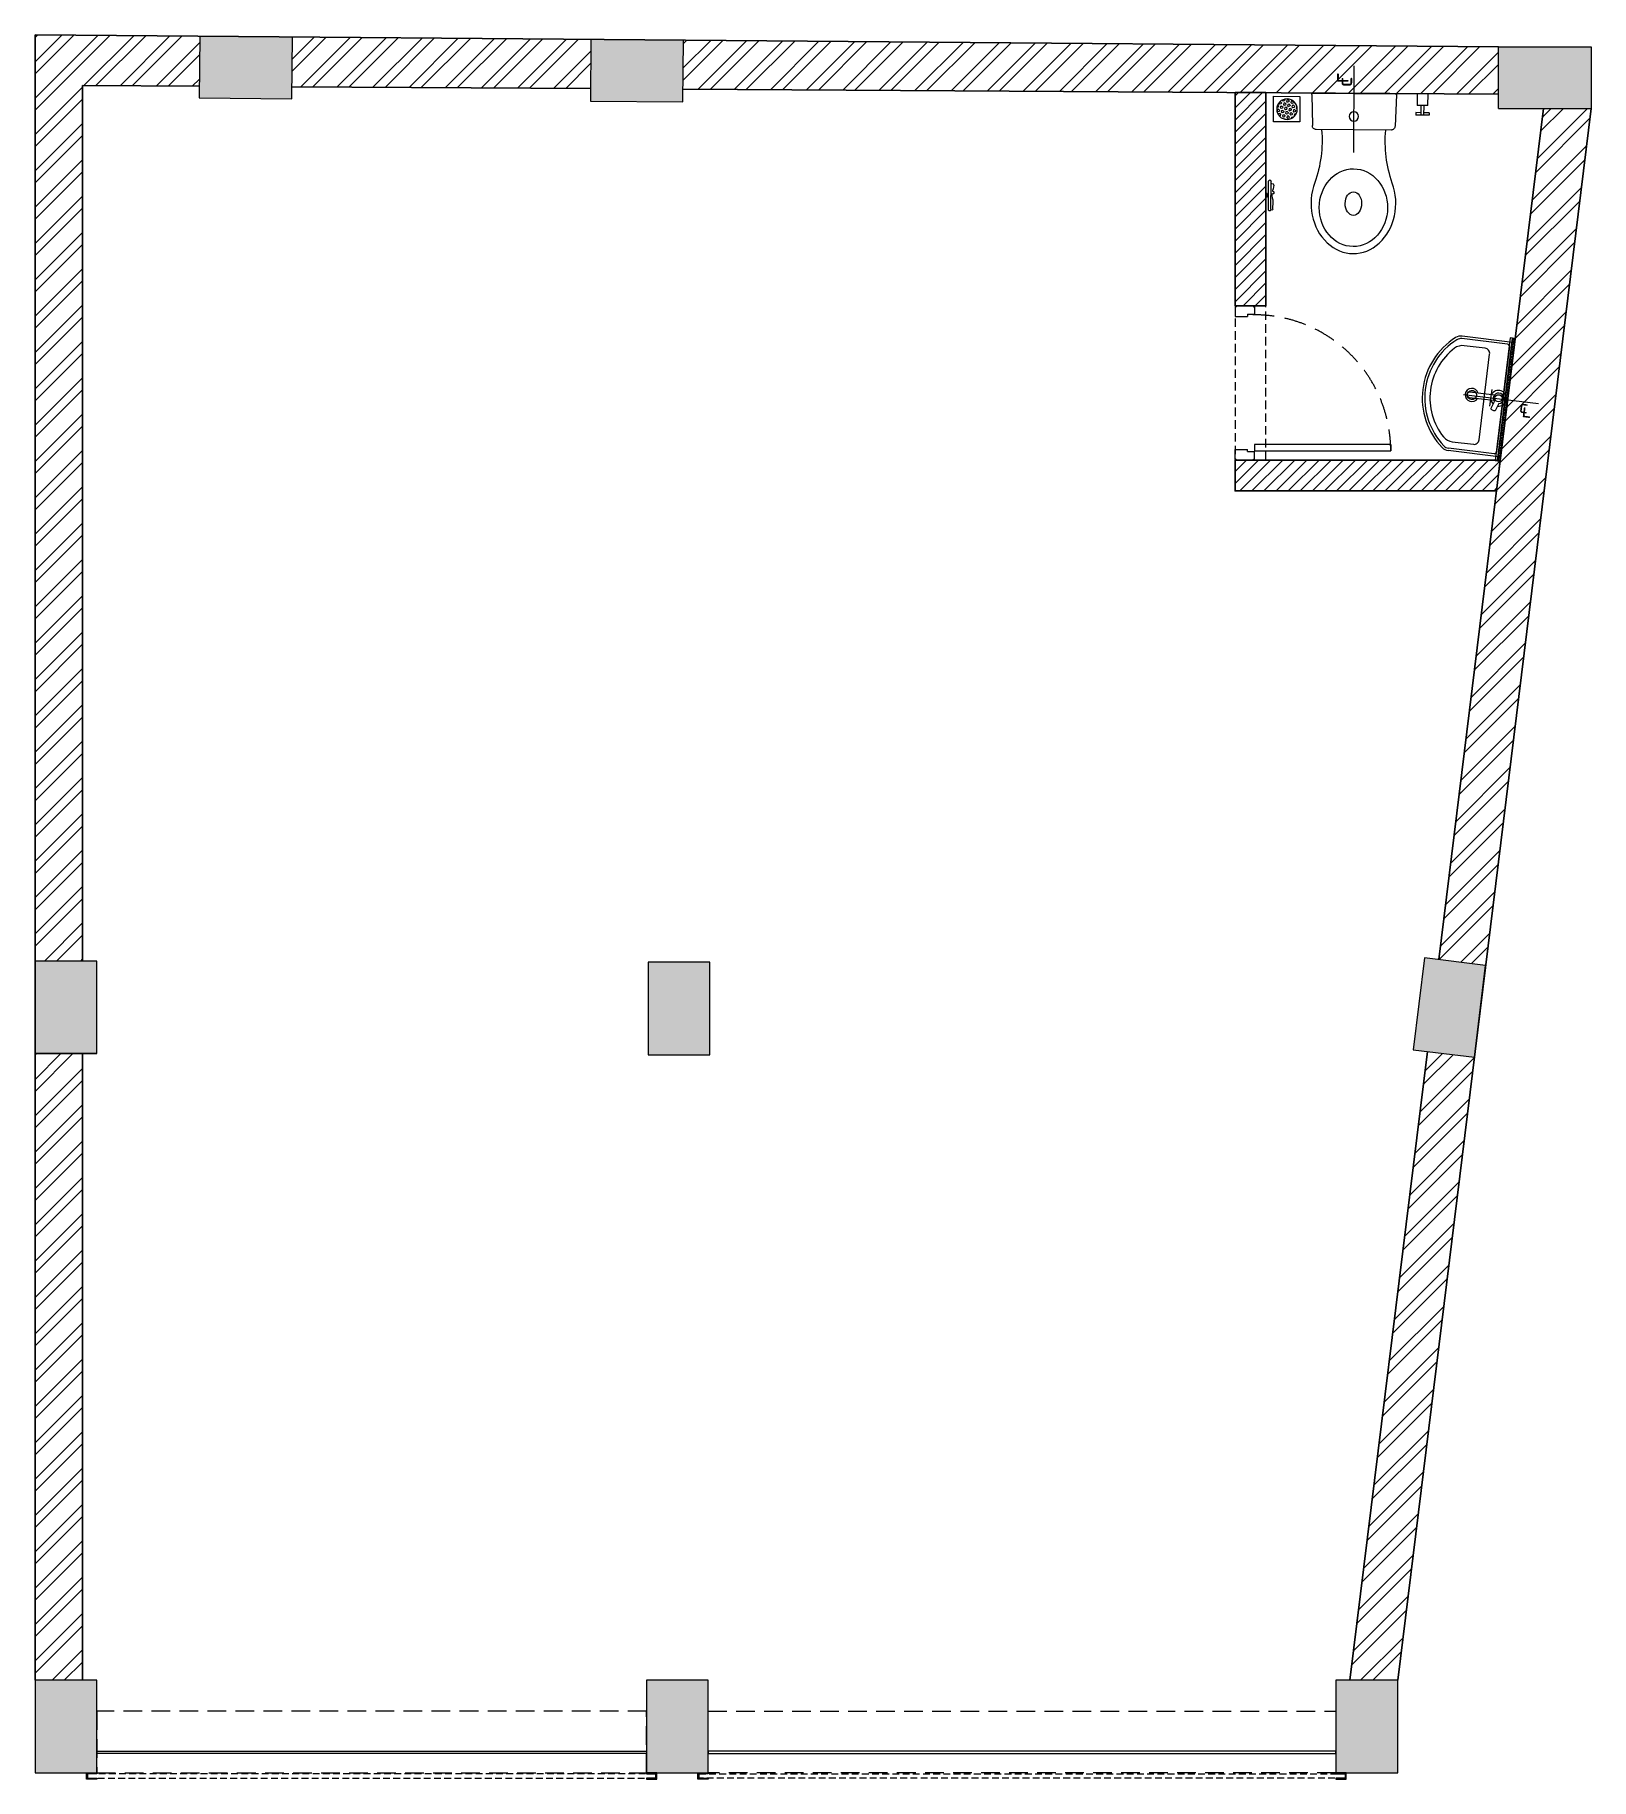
# Model space of a CAD drawing. Header units: feet. Extents: x -2979 to 4582, y -3969 to 4506.
import ezdxf

# ---------------------------------------------------------------- set-up
doc = ezdxf.new("R2010")
doc.units = ezdxf.units.FT
doc.header["$LTSCALE"] = 33
doc.header["$MEASUREMENT"] = 0
for name, pattern in [('a_p6_plan_L18$0$HIDDEN', [0.375, 0.25, -0.125]), ('CENTER', [2, 1.25, -0.25, 0.25, -0.25]), ('DOT2', [0.125, 0, -0.125]), ('HIDDEN', [9.525, 6.35, -3.175]), ('HIDDEN2', [4.7625, 3.175, -1.5875]), ('HIDDENX2', [0.75, 0.5, -0.25])]:
    doc.linetypes.add(name, pattern=pattern)
for name, color, linetype, lineweight in [('A-COL', 243, 'Continuous', 9), ('A-Glazing', 4, 'Continuous', 20), ('A-shutter', 8, 'Continuous', 18), ('beam', 90, 'Continuous', 9), ('centerline-toilets', 2, 'CENTER', 13), ('column hatch', 5, 'Continuous', 0), ('Door', 2, 'Continuous', 13), ('ele', 252, 'Continuous', 13), ('Fhitting', 152, 'Continuous', 30), ('LENS-CURTAIN', 5, 'a_p6_plan_L18$0$HIDDEN', 9), ('LENS-DOOR', 34, 'Continuous', 20), ('LN-HATCH', 251, 'Continuous', 0), ('Mirror', 150, 'Continuous', 20), ('Panelling', 65, 'Continuous', 18), ('PARTITION', 22, 'Continuous', 30), ('rolling shutter', 1, 'Continuous', 5), ('Toilet', 5, 'Continuous', 9)]:
    doc.layers.add(name, color=color, linetype=linetype, lineweight=lineweight)
doc.layers.add('A-WALL', color=1, linetype='Continuous')
doc.styles.get("Standard").update_dxf_attribs({"font": 'GILC____.TTF'})

# ---------------------------------------------------------------- blocks, each defined once
blk = doc.blocks.new('jALI')
at = {"layer": 'Toilet', "ltscale": 5}
h = blk.add_hatch(dxfattribs=at)
h.set_pattern_fill('HEX', color=256, scale=50, angle=135, double=1)
h.set_pattern_definition([(135, (-344825.863, 460708.187), (-7.65465545, -7.65465545), [6.25, -12.5]), (255, (-344825.863, 460708.187), (10.4564538, -2.80179835), [6.25, -12.5]), (195, (-344830.282, 460712.606), (2.80179835, -10.4564538), [6.25, -12.5])])
edge = h.paths.add_edge_path()
edge.add_arc((-393187.5, 163647.6), 50, -90, 270)
blk.add_lwpolyline([(-393249.5, 163581.9), (-393125.5, 163581.9), (-393125.5, 163709.4), (-393249.5, 163709.4)], close=True, dxfattribs=at)
blk.add_circle((-393187.5, 163647.6), 50, dxfattribs=at)
blk = doc.blocks.new('WC')
at = {"layer": 'centerline-toilets', "linetype": 'HIDDEN', "ltscale": 10}
blk.add_line((0, 286.3), (0, -134.7), dxfattribs=at)
at = {"layer": 'Toilet'}
for p, q in [((-412.8, 566.9), (-412.8, 428.9)), ((-400.8, 566.9), (-400.8, 428.9)), ((-418.8, 506.9), (-424.8, 506.9)), ((-424.8, 506.9), (-424.8, 488.9)), ((-418.8, 488.9), (-424.8, 488.9)), ((-418.8, 506.9), (-418.8, 488.9)), ((-418.8, 503.9), (-412.8, 503.9)), ((-418.8, 491.9), (-412.8, 491.9)), ((180.6, 176.8), (-182.6, 176.8)), ((-205.8, 5.9), (-201.7, 157.2)), ((205.8, 5.9), (199.8, 157.2)), ((-200.1, 0), (200.1, 0))]:
    blk.add_line(p, q, dxfattribs=at)
at = {"layer": 'Toilet', "ltscale": 100}
for p, q in [((366.1, 103), (300.3, 103)), ((300.3, 91.5), (300.3, 103)), ((326.3, 91.5), (300.3, 91.5)), ((326.3, 103), (326.3, 57.2)), ((340.1, 103), (340.1, 57.2)), ((366.1, 91.5), (340.1, 91.5)), ((366.1, 91.5), (366.1, 103)), ((307.2, 0), (307.2, 57.2)), ((359.2, 57.2), (307.2, 57.2)), ((359.2, 57.2), (359.2, 0)), ((359.2, 0), (307.2, 0))]:
    blk.add_line(p, q, dxfattribs=at)
at = {"layer": 'Toilet'}
blk.add_circle((-0.3, 111.6), 22.9, dxfattribs=at)
for centre, radius, start, end in [((-406.8, 566.9), 6, 0, 180), ((-406.8, 428.9), 6, 180, 0), ((-776.4, 231.1), 622.3, 354.997, 19.06186), ((776, 226.4), 623.4, 160.51959, 184.56168), ((-182.4, 157.5), 19.3, 90.35094, 180.89813), ((180.5, 157.5), 19.3, 359.10187, 89.64906), ((-200.1, 5.7), 5.72, 177.95459, 270), ((200.1, 5.7), 5.72, 270, 2.04541)]:
    blk.add_arc(centre, radius, start, end, dxfattribs=at)
at = {"layer": 'Toilet', "extrusion": (0, 0, -1)}
for centre, major_axis, ratio, start_param, end_param in [((0, 533.5), (0, -244.6), 0.842028, 7.436326, 11.41323), ((0, 535.1), (0, -57.2), 0.7, 1.570796326794896, 7.853981633974482)]:
    blk.add_ellipse(centre, major_axis=major_axis, ratio=ratio, start_param=start_param, end_param=end_param, dxfattribs=at)
blk.add_ellipse((0, 555), major_axis=(0, -188.8), ratio=0.878788, dxfattribs=at)
at = {"layer": 'Toilet'}
blk.add_open_spline([(-400.8, 441), (-397.1, 440.5), (-384.3, 439), (-389, 459.3), (-395.6, 479.8), (-385.6, 478), (-385.9, 491.3), (-402.7, 487.2), (-384.8, 532.1), (-395.5, 546.6), (-390.9, 570.2), (-397.2, 568.8), (-400.8, 568)], degree=3, knots=[0, 0, 0, 0, 9.744972, 33.823887, 47.583551, 49.497915, 60.560502, 63.822284, 93.508019, 135.756925, 141.904352, 150.301906, 150.301906, 150.301906, 150.301906], dxfattribs=at)
at = {"layer": 'Fhitting', "lineweight": 0, "ltscale": 0.5, "rotation": 270}
blk.add_blockref('jALI', (-163972.9, -393109.2), dxfattribs=at)
at = {"layer": 'centerline-toilets', "linetype": 'DOT2', "insert": (-35.9, -56.9), "char_height": 85.827, "width": 567.402, "attachment_point": 5, "rotation": 270}
blk.add_mtext('{\\fISOCPEUR|b0|i0|c0|p34;℄}', dxfattribs=at)
blk = doc.blocks.new('Wash Basin')
at = {"layer": 'PARTITION', "lineweight": 9}
h = blk.add_hatch(dxfattribs=at)
h.set_pattern_fill('ANSI38', color=256, scale=70, angle=990, style=0, double=1)
h.set_pattern_definition([(315, (-64.7135, -33.325), (6.18718, 6.18718), []), (45, (-64.7135, -33.325), (6.18718, 18.56155), [21.875, -13.125])])
h.paths.add_polyline_path([(300.1, -22), (-300.1, -22), (-300.1, -34), (300.1, -34)])
at = {"layer": 'centerline-toilets', "linetype": 'HIDDEN', "ltscale": 10}
blk.add_line((0, -238.1), (0, 129.8), dxfattribs=at)
at = {"layer": 'Mirror', "ltscale": 0.5}
blk.add_lwpolyline([(-300.1, -34), (-300.1, -46), (300.1, -46), (300.1, -34)], close=True, dxfattribs=at)
at = {"layer": 'Panelling', "lineweight": 9}
blk.add_lwpolyline([(-300.1, -22), (-300.1, -34), (300.1, -34), (300.1, -22)], close=True, dxfattribs=at)
at = {"layer": 'Toilet', "ltscale": 100}
for p, q in [((-280, -32), (-280, -278.3)), ((-270, -22), (270, -22)), ((-268, -55), (-268, -278.3)), ((-258, -45), (258, -45)), ((268, -55), (268, -278.3)), ((280, -32), (280, -278.3)), ((-14.8, -88.6), (-14.6, -207.9)), ((11, -207.9), (10.8, -88.6))]:
    blk.add_line(p, q, dxfattribs=at)
blk.add_lwpolyline([(23.1, -61.6), (57.7, -73.5, -0.414214), (61.4, -81.2), (57.5, -92.5, -0.414214), (49.9, -96.2), (16.1, -84.6)], format="xyb", dxfattribs=at)
blk.add_lwpolyline([(-235, -264, 0.191896), (-217.2, -308.7, 0.420236), (217.2, -308.7, 0.191896), (235, -264), (235, -160.5, 0.414214), (210, -135.5), (-210, -135.5, 0.414214), (-235, -160.5)], format="xyb", close=True, dxfattribs=at)
blk.add_lwpolyline([(40.7, -103.2), (-41.1, -103.2)], dxfattribs=at)
for centre, radius in [((-2, -66.5), 17.5), ((-2, -196.8), 22.5)]:
    blk.add_circle(centre, radius, dxfattribs=at)
for centre, radius, start, end in [((-270, -32), 10, 90, 180), ((-258, -55), 10, 90, 180), ((258, -55), 10, 0, 90), ((270, -32), 10, 0, 90), ((-2, -197.1), 32.1, 113.08975, 66.24598), ((-2, -196.8), 20.5, 128.04034, 237.28993), ((-2, -196.8), 20.5, 304.47329, 50.73323), ((-230, -278.3), 50, 180, 218.44606), ((0, -89.3), 347.7, 219.28258, 320.71742), ((-230, -278.3), 38, 180, 218.44606), ((0, -89.3), 335.7, 219.31295, 320.68705), ((230, -278.3), 38, 321.55394, 0), ((230, -278.3), 50, 321.55394, 0)]:
    blk.add_arc(centre, radius, start, end, dxfattribs=at)
for centre, major_axis, start_param, end_param in [((-2, -66.5), (0, 38.3), 4.720493, 9.081982), ((-2, -66.5), (-0.2, -25.6), 1.769108, 7.074098), ((-2, -66.5), (0, 38.3), 3.484555, 4.083576), ((-1.8, -207.9), (-9.04, 9.04), 0.785398, 3.926991)]:
    blk.add_ellipse(centre, major_axis=major_axis, ratio=1, start_param=start_param, end_param=end_param, dxfattribs=at)
at = {"layer": 'centerline-toilets', "linetype": 'DOT2', "insert": (33.3, 61.8), "char_height": 75, "width": 495.827, "attachment_point": 5, "rotation": 90}
blk.add_mtext('{\\fISOCPEUR|b0|i0|c0|p34;℄}', dxfattribs=at)
blk = doc.blocks.new('*U6')
at = {"layer": 'LENS-DOOR'}
for p, q in [((547491.5, 1778573.8), (547491.5, 1779235.3)), ((547522.8, 1779235.3), (547491.5, 1779235.3)), ((547522.8, 1779235.3), (547522.8, 1778573.8)), ((547447.3, 1778568.6), (547452.5, 1778568.6)), ((547447.3, 1778484.1), (547447.3, 1778568.6)), ((547452.5, 1778573.8), (547488.9, 1778573.8)), ((547452.5, 1778568.6), (547452.5, 1778573.8)), ((547488.9, 1778539.9), (547488.9, 1778573.8)), ((547522.8, 1778573.8), (547491.5, 1778573.8)), ((548192.1, 1778573.8), (548155.6, 1778573.8)), ((548155.6, 1778539.9), (548155.6, 1778573.8)), ((548192.1, 1778568.6), (548192.1, 1778573.8)), ((548197.3, 1778568.6), (548192.1, 1778568.6)), ((548197.3, 1778484.1), (548197.3, 1778568.6)), ((547447.3, 1778484.1), (547452.5, 1778484.1)), ((547452.5, 1778478.9), (547452.5, 1778484.1)), ((547452.5, 1778478.9), (547499.3, 1778478.9)), ((547488.9, 1778539.9), (547499.3, 1778539.9)), ((547499.3, 1778478.9), (547499.3, 1778539.9)), ((548145.2, 1778478.9), (548145.2, 1778539.9)), ((548155.6, 1778539.9), (548145.2, 1778539.9)), ((548192.1, 1778478.9), (548145.2, 1778478.9)), ((548192.1, 1778478.9), (548192.1, 1778484.1)), ((548197.3, 1778484.1), (548192.1, 1778484.1))]:
    blk.add_line(p, q, dxfattribs=at)
at = {"layer": 'LENS-DOOR', "color": 7, "linetype": 'HIDDEN2', "extrusion": (0, 0, -1)}
blk.add_ellipse((547491.5, 1778573.8), major_axis=(661.5, 0), ratio=1, start_param=-1.570791, end_param=0.051209, dxfattribs=at)
blk = doc.blocks.new('*U7')
at = {"layer": 'A-shutter', "color": 5, "ltscale": 10}
for points in [[(41039206.5, -1561539.2), (41039206.5, -1561544.2), (41039161.5, -1561544.2), (41039161.5, -1561564.2), (41039206.5, -1561564.2), (41039206.5, -1561569.2), (41039156.5, -1561569.2), (41039156.5, -1561539.2)], [(41041876.5, -1561539.2), (41041876.5, -1561544.2), (41041921.5, -1561544.2), (41041921.5, -1561564.2), (41041876.5, -1561564.2), (41041876.5, -1561569.2), (41041926.5, -1561569.2), (41041926.5, -1561539.2)]]:
    blk.add_lwpolyline(points, close=True, dxfattribs=at)
at = {"layer": 'A-shutter', "color": 5, "linetype": 'HIDDENX2', "ltscale": 2}
blk.add_lwpolyline([(41039161.5, -1561544.2), (41039161.5, -1561564.2), (41041921.5, -1561564.2), (41041921.5, -1561544.2)], close=True, dxfattribs=at)
blk = doc.blocks.new('*U8')
at = {"layer": 'A-shutter', "color": 5, "ltscale": 10}
for points in [[(41038826.5, -1561539.2), (41038826.5, -1561544.2), (41038781.5, -1561544.2), (41038781.5, -1561564.2), (41038826.5, -1561564.2), (41038826.5, -1561569.2), (41038776.5, -1561569.2), (41038776.5, -1561539.2)], [(41041876.5, -1561539.2), (41041876.5, -1561544.2), (41041921.5, -1561544.2), (41041921.5, -1561564.2), (41041876.5, -1561564.2), (41041876.5, -1561569.2), (41041926.5, -1561569.2), (41041926.5, -1561539.2)]]:
    blk.add_lwpolyline(points, close=True, dxfattribs=at)
at = {"layer": 'A-shutter', "color": 5, "linetype": 'HIDDENX2', "ltscale": 2}
blk.add_lwpolyline([(41038781.5, -1561544.2), (41038781.5, -1561564.2), (41041921.5, -1561564.2), (41041921.5, -1561544.2)], close=True, dxfattribs=at)

msp = doc.modelspace()

# ---------------------------------------------------------------- hatches: boundary and pattern name
at = {"layer": 'column hatch'}
h = msp.add_hatch(color=8, dxfattribs=at)
h.dxf.hatch_style = 1
h.paths.add_polyline_path([(-2678, -3489.1), (-2978, -3489.1), (-2978, -3939.1), (-2678, -3939.1)])
h.paths.add_polyline_path([(292, -3489.1), (-8, -3489.1), (-8, -3939.1), (292, -3939.1)])
h.paths.add_polyline_path([(3642, -3489.1), (3342, -3489.1), (3342, -3939.1), (3642, -3939.1)])
h.paths.add_polyline_path([(4069.5, -15.3), (3771.6, 21.4), (3717, -425.3), (4014.6, -461.9)])
h.paths.add_polyline_path([(300, 0), (0, 0), (0, -450), (300, -450)])
h.paths.add_polyline_path([(-2678, 5.8), (-2978, 5.8), (-2978, -444.2), (-2678, -444.2)])
h.paths.add_polyline_path([(-1728, 4495.7), (-2178, 4499.3), (-2180.4, 4199.5), (-1730.4, 4195.9)])
h.paths.add_polyline_path([(171.9, 4480.3), (-278.1, 4483.9), (-280.5, 4184.3), (169.5, 4180.7)])
h.paths.add_polyline_path([(4581.9, 4448.1), (4131.9, 4448.1), (4131.9, 4148.1), (4581.9, 4148.1)])
at = {"layer": 'LN-HATCH'}
h = msp.add_hatch(dxfattribs=at)
h.set_pattern_fill('ANSI32', color=256, scale=333, angle=180)
h.set_pattern_definition([(225, (-4955605.52, 5285478), (88.2999593, -88.2999593), []), (225, (-4955664.38, 5285478), (88.2999593, -88.2999593), [])])
h.paths.add_polyline_path([(-2748, -444.2), (-2978, -444.2), (-2978, -459.1), (-2978, -3489.1), (-2748, -3489.1)])
h.paths.add_polyline_path([(-2748, 4259.5), (-2179.9, 4256.1), (-2178, 4499.3), (-2978, 4505.8), (-2978, 5.8), (-2748, 5.8)])
h.paths.add_polyline_path([(-278.1, 4483.9), (-1728, 4495.7), (-1730, 4253.4), (-280, 4244.7)])
h.paths.add_polyline_path([(4131.9, 4448.1), (171.9, 4480.3), (170, 4242), (4131.9, 4218.1)])
h.paths.add_polyline_path([(4581.9, 4148.1), (4581.9, 4148.1), (4350.2, 4148.1), (3841.2, 12.8), (4069.5, -15.3)])
h.paths.add_polyline_path([(4014.6, -461.9), (3786.3, -433.8), (3410.3, -3489.1), (3642, -3489.1)])
h = msp.add_hatch(dxfattribs=at)
h.set_pattern_fill('ANSI31', color=256, scale=333, angle=180)
h.set_pattern_definition([(225, (-1142.81, 1686.817), (29.43332, -29.43332), [])])
h.paths.add_polyline_path([(2852, 3189.9), (3002, 3189.9), (3002, 4225.8), (2852, 4225.8)])
h.paths.add_polyline_path([(3002, 2439.9), (2852, 2439.9), (2852, 2289.9), (4121.4, 2289.6), (4139.9, 2439.8), (3002, 2439.9)])

# ---------------------------------------------------------------- linework, layer by layer
at = {"layer": 'A-COL'}
for p, q in [((-2178, 4499.5), (-2180.4, 4199.5)), ((-1730.4, 4195.9), (-1728, 4495.9)), ((-278.1, 4484.3), (-280.5, 4184.3)), ((169.5, 4180.7), (171.9, 4480.3)), ((4131.9, 4148.1), (4131.9, 4448.1)), ((4131.9, 4448.1), (4581.9, 4448.1)), ((4581.9, 4448.1), (4581.9, 4148.1)), ((-2180.4, 4199.5), (-1730.4, 4195.9)), ((-280.5, 4184.3), (169.5, 4180.7)), ((4131.9, 4148.1), (4581.9, 4148.1)), ((-2978, -459.1), (-2978, -9.1)), ((-2678.3, -444.2), (-2978, -444.2))]:
    msp.add_line(p, q, dxfattribs=at)
for points in [[(-2678, 5.8), (-2978, 5.8), (-2978, -444.2), (-2678, -444.2)], [(300, 0), (0, 0), (0, -450), (300, -450)], [(4069.5, -15.3), (3771.8, 21.3), (3716.8, -425.3), (4014.6, -461.9)], [(-2678, -3489.1), (-2978, -3489.1), (-2978, -3939.1), (-2678, -3939.1)], [(292, -3489.1), (-8, -3489.1), (-8, -3939.1), (292, -3939.1)], [(3642, -3489.1), (3342, -3489.1), (3342, -3939.1), (3642, -3939.1)]]:
    msp.add_lwpolyline(points, close=True, dxfattribs=at)
at = {"layer": 'A-Glazing'}
for points in [[(-2678, -3832.6), (-8, -3832.6), (-8, -3844.6), (-2678, -3844.6)], [(3342, -3832.6), (292, -3832.6), (292, -3844.6), (3342, -3844.6)]]:
    msp.add_lwpolyline(points, close=True, dxfattribs=at)
at = {"layer": 'A-WALL'}
for p, q in [((-2978, -9.1), (-2978, 4505.8)), ((4131.9, 4448.1), (-2978, 4505.8)), ((-2978, 4260.9), (-2979.4, 4260.9)), ((-2748, 5.8), (-2748, 4259.5)), ((-2179.9, 4256.1), (-2748, 4259.5)), ((-279.4, 4244.7), (-1729.4, 4253.4)), ((4131.9, 4218.1), (170.6, 4242)), ((3642, -3489.1), (4581.9, 4148.1)), ((3841.2, 12.8), (4350.2, 4148.1)), ((-2978, -3489.1), (-2978, -439.1)), ((-2748, -3489.1), (-2748, -444.2)), ((3410.3, -3489.1), (3786.3, -433.8))]:
    msp.add_line(p, q, dxfattribs=at)
for points in [[(2852, 3189.9), (3002, 3189.9), (3002, 4225.8), (2852, 4225.8)], [(3002, 2439.9), (2852, 2439.9), (2852, 2289.9), (4121.5, 2289.8), (4139.9, 2439.8), (3002, 2439.9)]]:
    msp.add_lwpolyline(points, close=True, dxfattribs=at)
at = {"layer": 'beam', "linetype": 'a_p6_plan_L18$0$HIDDEN', "lineweight": 5, "ltscale": 11}
for points in [[(-2678, -3939.1), (-8, -3939.1), (-8, -3639.1), (-2678, -3639.1)], [(292, -3639.1), (3342, -3639.1), (3342, -3939.1), (292, -3939.1)]]:
    msp.add_lwpolyline(points, close=True, dxfattribs=at)
at = {"layer": 'LENS-CURTAIN', "ltscale": 5}
msp.add_lwpolyline([(3002, 2439.9), (3002, 3189.9), (2852, 3189.9), (2852, 2439.9)], close=True, dxfattribs=at)

# ---------------------------------------------------------------- block references
at = {"layer": 'Door', "xscale": -1, "rotation": 270}
msp.add_blockref('*U6', (-1775626.9, -545007.4), dxfattribs=at)
at = {"layer": 'ele', "color": 0, "lineweight": -2, "xscale": -1, "rotation": 179.6551900697573}
msp.add_blockref('WC', (3430.2, 4221.3), dxfattribs=at)
at = {"layer": 'ele', "color": 0, "lineweight": -2, "rotation": 262.9841876155298}
msp.add_blockref('Wash Basin', (4197.8, 2730.1), dxfattribs=at)
at = {"layer": 'rolling shutter', "color": 2}
msp.add_blockref('*U7', (-41041884.5, 1557600.1), dxfattribs=at)
at = {"layer": 'rolling shutter', "color": 2, "xscale": -1}
msp.add_blockref('*U8', (41042168.5, 1557600.1), dxfattribs=at)

doc.saveas('drawing.dxf')
